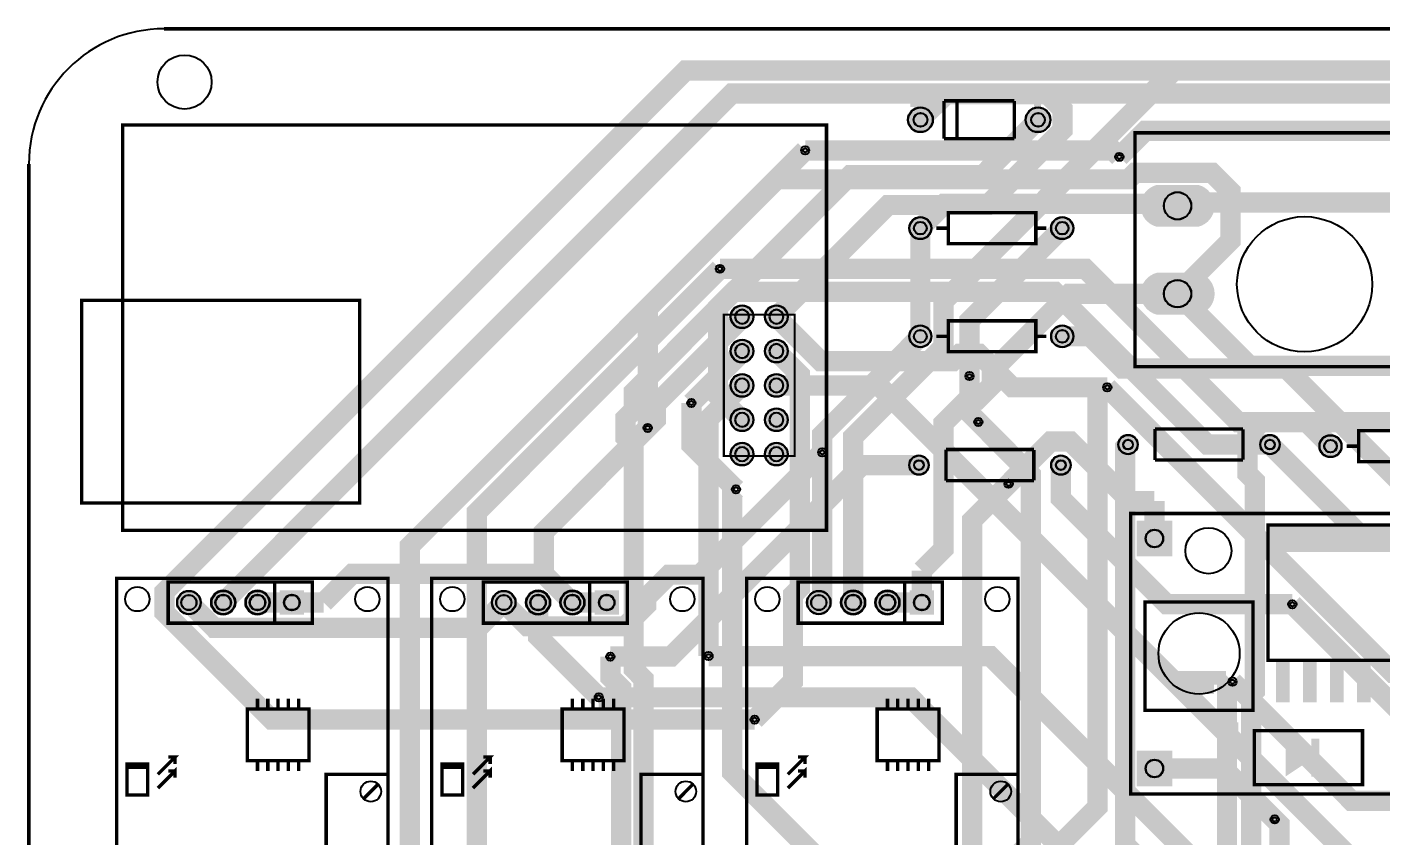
# Model space of a CAD drawing. Header units: millimetres. Extents: x 47 to 252, y 53 to 192.
# Drawn here: x 47.2 to 147.4, y 131.8 to 191.6 of the extents above; entities that cross this region are included whole.
import ezdxf

# ---------------------------------------------------------------- set-up
doc = ezdxf.new("R2010")
doc.units = ezdxf.units.MM
for name, color, linetype, true_color in [('BoardOutLine', 7, 'Continuous', 0xff00ff), ('BottomLayer', 7, 'Continuous', 0x0000ff), ('BottomSolderMaskLayer', 7, 'Continuous', 0xaa00ff), ('Document', 7, 'Continuous', 0xffffff), ('Hole', 7, 'Continuous', 0x222222), ('Multi-Layer', 7, 'Continuous', 0xc0c0c0), ('TopLayer', 7, 'Continuous', 0xff0000), ('TopSilkLayer', 7, 'Continuous', 0xffcc00), ('TopSolderMaskLayer', 7, 'Continuous', 0x800080)]:
    doc.layers.add(name, color=color, linetype=linetype, true_color=true_color)

msp = doc.modelspace()

# ---------------------------------------------------------------- hatches: boundary and pattern name
at = {"layer": 'BottomSolderMaskLayer'}
for points in [[(112.33, 184.79, 1), (114.18, 184.79, 1)], [(121.03, 184.79, 1), (122.88, 184.79, 1)], [(130.75, 176.88, -0.785398), (130.75, 179.98), (133.8, 179.98, -0.785398), (133.8, 176.88)], [(112.42, 176.78, 1), (114.07, 176.78, 1)], [(122.92, 176.78, 1), (124.57, 176.78, 1)], [(130.75, 170.38, -0.785398), (130.75, 173.48), (133.8, 173.48, -0.785398), (133.8, 170.38)], [(99.2, 170.23, 1), (100.9, 170.23, 1)], [(101.74, 170.23, 1), (103.44, 170.23, 1)], [(112.42, 168.78, 1), (114.07, 168.78, 1)], [(122.92, 168.78, 1), (124.57, 168.78, 1)], [(99.2, 167.69, 1), (100.9, 167.69, 1)], [(101.74, 167.69, 1), (103.44, 167.69, 1)], [(99.2, 165.15, 1), (100.9, 165.15, 1)], [(101.74, 165.15, 1), (103.44, 165.15, 1)], [(99.2, 162.61, 1), (100.9, 162.61, 1)], [(101.74, 162.61, 1), (103.44, 162.61, 1)], [(127.88, 160.78, 1), (129.33, 160.78, 1)], [(138.38, 160.78, 1), (139.83, 160.78, 1)], [(142.77, 160.66, 1), (144.42, 160.66, 1)], [(99.2, 160.07, 1), (100.9, 160.07, 1)], [(101.74, 160.07, 1), (103.44, 160.07, 1)], [(112.42, 159.26, 1), (113.87, 159.26, 1)], [(122.92, 159.26, 1), (124.37, 159.26, 1)], [(129.24, 155.15), (131.88, 155.15), (131.88, 152.51), (129.24, 152.51)], [(58.24, 149.1, 1), (59.99, 149.1, 1)], [(60.76, 149.1, 1), (62.56, 149.1, 1)], [(63.3, 149.1, 1), (65.1, 149.1, 1)], [(67.64, 148.2), (65.84, 148.2), (65.84, 150), (67.64, 150)], [(81.55, 149.1, 1), (83.3, 149.1, 1)], [(84.06, 149.1, 1), (85.86, 149.1, 1)], [(86.6, 149.1, 1), (88.4, 149.1, 1)], [(90.94, 148.2), (89.14, 148.2), (89.14, 150), (90.94, 150)], [(104.85, 149.1, 1), (106.6, 149.1, 1)], [(107.37, 149.1, 1), (109.17, 149.1, 1)], [(109.91, 149.1, 1), (111.71, 149.1, 1)], [(114.25, 148.2), (112.45, 148.2), (112.45, 150), (114.25, 150)], [(129.24, 138.15), (131.88, 138.15), (131.88, 135.51), (129.24, 135.51)]]:
    msp.add_hatch(color=256, dxfattribs=at).paths.add_polyline_path(points)
at = {"layer": 'Document'}
for points in [[(121.02, 186.54), (122.8, 186.54), (122.8, 186.04), (121.02, 186.04)], [(121.65, 185.38), (121.65, 187.16), (122.16, 187.16), (122.16, 185.38)], [(112.5, 186.24), (114.28, 186.24), (114.28, 185.73), (112.5, 185.73)]]:
    msp.add_hatch(color=256, dxfattribs=at).paths.add_polyline_path(points)
at = {"layer": 'Multi-Layer'}
for points in [[(112.35, 184.79, 1), (114.15, 184.79, 1)], [(121.05, 184.79, 1), (122.85, 184.79, 1)], [(130.77, 176.93, -0.785398), (130.77, 179.93), (133.77, 179.93, -0.785398), (133.77, 176.93)], [(112.44, 176.78, 1), (114.04, 176.78, 1)], [(122.94, 176.78, 1), (124.54, 176.78, 1)], [(130.77, 170.43, -0.785398), (130.77, 173.43), (133.77, 173.43, -0.785398), (133.77, 170.43)], [(99.23, 170.23, 1), (100.88, 170.23, 1)], [(101.77, 170.23, 1), (103.42, 170.23, 1)], [(112.44, 168.78, 1), (114.04, 168.78, 1)], [(122.94, 168.78, 1), (124.54, 168.78, 1)], [(99.23, 167.69, 1), (100.88, 167.69, 1)], [(101.77, 167.69, 1), (103.42, 167.69, 1)], [(99.23, 165.15, 1), (100.88, 165.15, 1)], [(101.77, 165.15, 1), (103.42, 165.15, 1)], [(99.23, 162.61, 1), (100.88, 162.61, 1)], [(101.77, 162.61, 1), (103.42, 162.61, 1)], [(127.91, 160.78, 1), (129.31, 160.78, 1)], [(138.41, 160.78, 1), (139.81, 160.78, 1)], [(142.79, 160.66, 1), (144.39, 160.66, 1)], [(99.23, 160.07, 1), (100.88, 160.07, 1)], [(101.77, 160.07, 1), (103.42, 160.07, 1)], [(112.44, 159.26, 1), (113.84, 159.26, 1)], [(122.94, 159.26, 1), (124.34, 159.26, 1)], [(129.29, 155.1), (131.83, 155.1), (131.83, 152.56), (129.29, 152.56)], [(58.27, 149.1, 1), (59.97, 149.1, 1)], [(60.81, 149.1, 1), (62.51, 149.1, 1)], [(63.35, 149.1, 1), (65.05, 149.1, 1)], [(67.59, 148.25), (65.89, 148.25), (65.89, 149.95), (67.59, 149.95)], [(81.57, 149.1, 1), (83.27, 149.1, 1)], [(84.11, 149.1, 1), (85.81, 149.1, 1)], [(86.65, 149.1, 1), (88.35, 149.1, 1)], [(90.89, 148.25), (89.19, 148.25), (89.19, 149.95), (90.89, 149.95)], [(104.88, 149.1, 1), (106.58, 149.1, 1)], [(107.42, 149.1, 1), (109.12, 149.1, 1)], [(109.96, 149.1, 1), (111.66, 149.1, 1)], [(114.2, 148.25), (112.5, 148.25), (112.5, 149.95), (114.2, 149.95)], [(129.29, 138.1), (131.83, 138.1), (131.83, 135.56), (129.29, 135.56)]]:
    msp.add_hatch(color=256, dxfattribs=at).paths.add_polyline_path(points)
at = {"layer": 'TopSilkLayer'}
for points in [[(138.86, 154.83), (148.86, 154.83), (148.86, 152.83), (138.86, 152.83)], [(139.56, 144.73), (140.56, 144.73), (140.56, 141.73), (139.56, 141.73)], [(141.56, 144.73), (142.56, 144.73), (142.56, 141.73), (141.56, 141.73)], [(143.56, 144.73), (144.56, 144.73), (144.56, 141.73), (143.56, 141.73)], [(145.56, 144.73), (146.56, 144.73), (146.56, 141.73), (145.56, 141.73)], [(135.76, 140.23), (136.76, 140.23), (136.76, 138.23), (135.76, 138.23)], [(140.26, 139.13), (140.26, 136.23), (142.36, 137.63)], [(142.16, 139.03), (142.76, 139.03), (142.76, 136.23), (142.16, 136.23)]]:
    msp.add_hatch(color=256, dxfattribs=at).paths.add_polyline_path(points)
at = {"layer": 'TopSolderMaskLayer'}
for points in [[(112.33, 184.79, 1), (114.18, 184.79, 1)], [(121.03, 184.79, 1), (122.88, 184.79, 1)], [(130.75, 176.88, -0.785398), (130.75, 179.98), (133.8, 179.98, -0.785398), (133.8, 176.88)], [(112.42, 176.78, 1), (114.07, 176.78, 1)], [(122.92, 176.78, 1), (124.57, 176.78, 1)], [(130.75, 170.38, -0.785398), (130.75, 173.48), (133.8, 173.48, -0.785398), (133.8, 170.38)], [(99.2, 170.23, 1), (100.9, 170.23, 1)], [(101.74, 170.23, 1), (103.44, 170.23, 1)], [(112.42, 168.78, 1), (114.07, 168.78, 1)], [(122.92, 168.78, 1), (124.57, 168.78, 1)], [(99.2, 167.69, 1), (100.9, 167.69, 1)], [(101.74, 167.69, 1), (103.44, 167.69, 1)], [(99.2, 165.15, 1), (100.9, 165.15, 1)], [(101.74, 165.15, 1), (103.44, 165.15, 1)], [(99.2, 162.61, 1), (100.9, 162.61, 1)], [(101.74, 162.61, 1), (103.44, 162.61, 1)], [(127.88, 160.78, 1), (129.33, 160.78, 1)], [(138.38, 160.78, 1), (139.83, 160.78, 1)], [(142.77, 160.66, 1), (144.42, 160.66, 1)], [(99.2, 160.07, 1), (100.9, 160.07, 1)], [(101.74, 160.07, 1), (103.44, 160.07, 1)], [(112.42, 159.26, 1), (113.87, 159.26, 1)], [(122.92, 159.26, 1), (124.37, 159.26, 1)], [(129.24, 155.15), (131.88, 155.15), (131.88, 152.51), (129.24, 152.51)], [(58.24, 149.1, 1), (59.99, 149.1, 1)], [(60.76, 149.1, 1), (62.56, 149.1, 1)], [(63.3, 149.1, 1), (65.1, 149.1, 1)], [(67.64, 148.2), (65.84, 148.2), (65.84, 150), (67.64, 150)], [(81.55, 149.1, 1), (83.3, 149.1, 1)], [(84.06, 149.1, 1), (85.86, 149.1, 1)], [(86.6, 149.1, 1), (88.4, 149.1, 1)], [(90.94, 148.2), (89.14, 148.2), (89.14, 150), (90.94, 150)], [(104.85, 149.1, 1), (106.6, 149.1, 1)], [(107.37, 149.1, 1), (109.17, 149.1, 1)], [(109.91, 149.1, 1), (111.71, 149.1, 1)], [(114.25, 148.2), (112.45, 148.2), (112.45, 150), (114.25, 150)], [(129.24, 138.15), (131.88, 138.15), (131.88, 135.51), (129.24, 135.51)]]:
    msp.add_hatch(color=256, dxfattribs=at).paths.add_polyline_path(points)

# ---------------------------------------------------------------- linework, layer by layer
at = {"layer": 'BoardOutLine', "const_width": 0.254}
for points in [[(57.28, 191.52), (242.28, 191.52)], [(47.28, 63.52), (47.28, 181.52)]]:
    msp.add_lwpolyline(points, dxfattribs=at)
at = {"layer": 'BoardOutLine'}
msp.add_arc((57.28, 181.52), 10, 90, 180, dxfattribs=at)
at = {"layer": 'BottomLayer', "const_width": 1.5}
for points in [[(226.31, 71.63), (222.8, 68.12), (222.8, 57.59), (224.96, 55.43), (227.76, 55.43), (249.81, 77.47), (249.81, 171.52), (243.73, 177.6), (239.92, 177.6), (229.09, 188.43), (132.01, 188.43), (114.96, 171.38), (114.96, 168.03), (108.27, 161.34), (108.27, 149.1)], [(102.59, 170.23), (110.85, 178.49), (118.21, 178.49), (123.76, 184.04), (123.76, 185.57), (122.64, 186.69), (115.16, 186.69), (113.25, 184.79)], [(99.77, 95.65), (92.75, 102.67), (92.75, 143.46), (92.03, 144.19), (92.03, 160.72), (91.42, 161.33), (91.42, 162.7), (92.03, 163.31), (92.03, 164.45), (92.03, 164.45), (92.03, 164.66), (108.07, 180.71), (117.88, 180.71), (121.95, 184.79)], [(127.96, 182.05), (129.89, 183.98), (175.18, 183.98), (176.44, 182.72), (176.44, 175.59), (175.1, 174.24)], [(57.19, 54.47), (51.05, 60.6), (51.05, 100.73), (75.47, 125.15), (75.47, 153.28), (104.72, 182.53)], [(132.27, 178.43), (132.52, 178.68), (158.77, 178.68)], [(113.24, 176.78), (113.24, 168.78)], [(123.74, 176.78), (116.88, 169.93), (116.88, 165.84)], [(61.34, 95.25), (61.46, 95.25), (80.43, 114.22), (80.43, 155.78), (98.41, 173.77)], [(132.27, 171.93), (124.27, 171.93), (118.54, 166.21), (118.54, 165.16), (117.49, 164.11), (116.71, 164.11), (114.96, 162.36), (114.96, 153.06), (113.35, 151.45)], [(93.07, 162.01), (93.68, 162.62), (93.68, 163.77), (100.05, 170.14), (100.05, 170.23)], [(105.98, 160.2), (105.98, 161.52), (113.24, 168.78)], [(150.13, 67.82), (150.13, 70.76), (156.94, 77.57), (156.94, 149.78), (140.31, 166.41), (128.17, 166.41), (125.8, 168.78), (123.74, 168.78)], [(96.3, 163.85), (100.05, 167.6), (100.05, 167.69)], [(102.59, 167.69), (104.32, 165.96), (104.32, 150.17), (103.82, 149.67), (103.82, 143.28), (100.98, 140.44)], [(97.57, 145.14), (97.57, 162.67), (100.05, 165.15)], [(122.24, 129.87), (126.35, 133.98), (126.35, 164.29), (127.07, 165.01)], [(120.58, 124.89), (120.58, 130.55), (121.42, 131.39), (121.42, 158.56), (117.53, 162.45)], [(125.43, 90.93), (125.43, 110.63), (138.17, 123.37), (138.17, 126.11), (137.71, 126.57), (137.71, 142.27), (137.99, 142.55), (137.99, 158.09), (137.45, 158.63), (137.45, 161.4), (138.48, 162.44), (141.81, 162.44), (143.59, 160.66)], [(134.86, 124.74), (128.39, 131.21), (128.39, 160.56), (128.61, 160.78)], [(105.73, 149.1), (105.98, 149.35), (105.98, 160.2)], [(119.77, 157.88), (117.08, 155.19), (117.08, 127.84)], [(99.6, 157.47), (99.32, 157.2), (99.32, 136.54), (108.98, 126.88)], [(113.35, 149.1), (113.35, 151.45)], [(84.96, 149.1), (84.96, 146.58), (89.45, 142.09)], [(140.77, 148.97), (155.29, 134.45), (155.29, 93.14)], [(80.9, 103.92), (80.9, 107.69), (91.1, 117.89), (91.1, 142.78), (90.31, 143.57), (90.31, 145.1)], [(126.66, 114.19), (136.51, 124.05), (136.51, 125.42), (135.93, 126), (135.93, 142.83), (136.34, 143.24)], [(142.1, 64.69), (129.86, 76.94), (129.86, 91.84), (130.58, 92.56), (130.58, 113.33), (139.82, 122.57), (139.82, 132.7), (139.46, 133.06)]]:
    msp.add_lwpolyline(points, dxfattribs=at)
at = {"layer": 'BottomSolderMaskLayer'}
for points in [[(99.53, 170.23), (99.53, 170.23)], [(100.57, 170.23), (100.57, 170.23)], [(102.07, 170.23), (102.07, 170.23)], [(103.11, 170.23), (103.11, 170.23)], [(99.53, 167.69), (99.53, 167.69)], [(100.57, 167.69), (100.57, 167.69)], [(102.07, 167.69), (102.07, 167.69)], [(103.11, 167.69), (103.11, 167.69)], [(99.53, 165.15), (99.53, 165.15)], [(100.57, 165.15), (100.57, 165.15)], [(102.07, 165.15), (102.07, 165.15)], [(103.11, 165.15), (103.11, 165.15)], [(99.53, 162.61), (99.53, 162.61)], [(100.57, 162.61), (100.57, 162.61)], [(102.07, 162.61), (102.07, 162.61)], [(103.11, 162.61), (103.11, 162.61)], [(99.53, 160.07), (99.53, 160.07)], [(100.57, 160.07), (100.57, 160.07)], [(102.07, 160.07), (102.07, 160.07)], [(103.11, 160.07), (103.11, 160.07)]]:
    msp.add_lwpolyline(points, close=True, dxfattribs=at)
for centre, radius in [((113.25, 184.79), 0.925), ((121.95, 184.79), 0.925), ((113.25, 184.79), 0.514), ((121.95, 184.79), 0.514), ((132.27, 178.43), 1.02), ((113.24, 176.78), 0.825), ((123.74, 176.78), 0.825), ((113.24, 176.78), 0.472), ((123.74, 176.78), 0.472), ((132.27, 171.93), 1.02), ((100.05, 170.23), 0.851), ((102.59, 170.23), 0.851), ((113.24, 168.78), 0.825), ((123.74, 168.78), 0.825), ((100.05, 167.69), 0.851), ((102.59, 167.69), 0.851), ((113.24, 168.78), 0.472), ((123.74, 168.78), 0.472), ((100.05, 165.15), 0.851), ((102.59, 165.15), 0.851), ((100.05, 162.61), 0.851), ((102.59, 162.61), 0.851), ((128.61, 160.78), 0.725), ((139.11, 160.78), 0.725), ((143.59, 160.66), 0.825), ((100.05, 160.07), 0.851), ((102.59, 160.07), 0.851), ((128.61, 160.78), 0.363), ((139.11, 160.78), 0.363), ((143.59, 160.66), 0.472), ((113.14, 159.26), 0.725), ((113.14, 159.26), 0.363), ((123.64, 159.26), 0.725), ((123.64, 159.26), 0.363), ((130.56, 153.83), 0.66), ((59.12, 149.1), 0.875), ((59.12, 149.1), 0.566), ((61.66, 149.1), 0.901), ((61.66, 149.1), 0.583), ((64.2, 149.1), 0.901), ((64.2, 149.1), 0.583), ((66.74, 149.1), 0.583), ((82.42, 149.1), 0.875), ((82.42, 149.1), 0.566), ((84.96, 149.1), 0.901), ((84.96, 149.1), 0.583), ((87.5, 149.1), 0.901), ((87.5, 149.1), 0.583), ((90.04, 149.1), 0.583), ((105.73, 149.1), 0.875), ((105.73, 149.1), 0.566), ((108.27, 149.1), 0.901), ((108.27, 149.1), 0.583), ((110.81, 149.1), 0.901), ((110.81, 149.1), 0.583), ((113.35, 149.1), 0.583), ((130.56, 136.83), 0.66)]:
    msp.add_circle(centre, radius, dxfattribs=at)
for centre, start, end in [((100.05, 170.23), 360, 180), ((102.59, 170.23), 360, 180), ((100.05, 170.23), 180, 360), ((102.59, 170.23), 180, 360), ((100.05, 167.69), 360, 180), ((100.05, 167.69), 180, 360), ((102.59, 167.69), 360, 180), ((102.59, 167.69), 180, 360), ((100.05, 165.15), 360, 180), ((102.59, 165.15), 360, 180), ((100.05, 165.15), 180, 360), ((102.59, 165.15), 180, 360), ((100.05, 162.61), 360, 180), ((100.05, 162.61), 180, 360), ((102.59, 162.61), 360, 180), ((102.59, 162.61), 180, 360), ((100.05, 160.07), 360, 180), ((102.59, 160.07), 360, 180), ((100.05, 160.07), 180, 360), ((102.59, 160.07), 180, 360)]:
    msp.add_arc(centre, 0.524, start, end, dxfattribs=at)
at = {"layer": 'Hole'}
for centre in [(104.72, 182.53), (127.96, 182.05), (98.41, 173.77), (116.88, 165.84), (127.07, 165.01), (96.3, 163.85), (117.53, 162.45), (93.07, 162.01), (105.98, 160.2), (99.6, 157.47), (119.77, 157.88), (140.77, 148.97), (90.31, 145.1), (97.57, 145.14), (136.34, 143.24), (89.45, 142.09), (100.98, 140.44), (139.46, 133.06)]:
    msp.add_circle(centre, 0.153, dxfattribs=at)
at = {"layer": 'Multi-Layer'}
for points in [[(99.54, 170.23), (99.54, 170.23)], [(100.56, 170.23), (100.56, 170.23)], [(102.08, 170.23), (102.08, 170.23)], [(103.1, 170.23), (103.1, 170.23)], [(99.54, 167.69), (99.54, 167.69)], [(100.56, 167.69), (100.56, 167.69)], [(102.08, 167.69), (102.08, 167.69)], [(103.1, 167.69), (103.1, 167.69)], [(99.54, 165.15), (99.54, 165.15)], [(100.56, 165.15), (100.56, 165.15)], [(102.08, 165.15), (102.08, 165.15)], [(103.1, 165.15), (103.1, 165.15)], [(99.54, 162.61), (99.54, 162.61)], [(100.56, 162.61), (100.56, 162.61)], [(102.08, 162.61), (102.08, 162.61)], [(103.1, 162.61), (103.1, 162.61)], [(99.54, 160.07), (99.54, 160.07)], [(100.56, 160.07), (100.56, 160.07)], [(102.08, 160.07), (102.08, 160.07)], [(103.1, 160.07), (103.1, 160.07)]]:
    msp.add_lwpolyline(points, close=True, dxfattribs=at)
for centre, radius in [((58.8, 187.58), 2), ((113.25, 184.79), 0.9), ((121.95, 184.79), 0.9), ((113.25, 184.79), 0.5), ((121.95, 184.79), 0.5), ((104.72, 182.53), 0.305), ((127.96, 182.05), 0.305), ((132.27, 178.43), 1), ((113.24, 176.78), 0.8), ((123.74, 176.78), 0.8), ((141.67, 172.63), 5), ((113.24, 176.78), 0.457), ((123.74, 176.78), 0.457), ((98.41, 173.77), 0.305), ((132.27, 171.93), 1), ((100.05, 170.23), 0.826), ((102.59, 170.23), 0.826), ((113.24, 168.78), 0.8), ((123.74, 168.78), 0.8), ((100.05, 167.69), 0.826), ((102.59, 167.69), 0.826), ((113.24, 168.78), 0.457), ((123.74, 168.78), 0.457), ((100.05, 165.15), 0.826), ((102.59, 165.15), 0.826), ((116.88, 165.84), 0.305), ((127.07, 165.01), 0.305), ((96.3, 163.85), 0.305), ((100.05, 162.61), 0.826), ((102.59, 162.61), 0.826), ((117.53, 162.45), 0.305), ((93.07, 162.01), 0.305), ((128.61, 160.78), 0.7), ((139.11, 160.78), 0.7), ((143.59, 160.66), 0.8), ((100.05, 160.07), 0.826), ((102.59, 160.07), 0.826), ((105.98, 160.2), 0.305), ((128.61, 160.78), 0.35), ((139.11, 160.78), 0.35), ((143.59, 160.66), 0.457), ((113.14, 159.26), 0.7), ((113.14, 159.26), 0.35), ((123.64, 159.26), 0.7), ((123.64, 159.26), 0.35), ((99.6, 157.47), 0.305), ((119.77, 157.88), 0.305), ((130.56, 153.83), 0.635), ((134.56, 152.93), 1.7), ((55.31, 149.35), 0.9), ((59.12, 149.1), 0.85), ((59.12, 149.1), 0.55), ((61.66, 149.1), 0.85), ((61.66, 149.1), 0.55), ((64.2, 149.1), 0.85), ((64.2, 149.1), 0.55), ((66.74, 149.1), 0.55), ((72.33, 149.35), 0.9), ((78.61, 149.35), 0.9), ((82.42, 149.1), 0.85), ((82.42, 149.1), 0.55), ((84.96, 149.1), 0.85), ((84.96, 149.1), 0.55), ((87.5, 149.1), 0.85), ((87.5, 149.1), 0.55), ((90.04, 149.1), 0.55), ((95.63, 149.35), 0.9), ((101.92, 149.35), 0.9), ((105.73, 149.1), 0.85), ((105.73, 149.1), 0.55), ((108.27, 149.1), 0.85), ((108.27, 149.1), 0.55), ((110.81, 149.1), 0.85), ((110.81, 149.1), 0.55), ((113.35, 149.1), 0.55), ((118.94, 149.35), 0.9), ((140.77, 148.97), 0.305), ((90.31, 145.1), 0.305), ((97.57, 145.14), 0.305), ((136.34, 143.24), 0.305), ((89.45, 142.09), 0.305), ((100.98, 140.44), 0.305), ((130.56, 136.83), 0.635), ((139.46, 133.06), 0.305)]:
    msp.add_circle(centre, radius, dxfattribs=at)
for centre, start, end in [((100.05, 170.23), 360, 180), ((102.59, 170.23), 360, 180), ((100.05, 170.23), 180, 360), ((102.59, 170.23), 180, 360), ((100.05, 167.69), 360, 180), ((100.05, 167.69), 180, 360), ((102.59, 167.69), 360, 180), ((102.59, 167.69), 180, 360), ((100.05, 165.15), 360, 180), ((102.59, 165.15), 360, 180), ((100.05, 165.15), 180, 360), ((102.59, 165.15), 180, 360), ((100.05, 162.61), 360, 180), ((100.05, 162.61), 180, 360), ((102.59, 162.61), 360, 180), ((102.59, 162.61), 180, 360), ((100.05, 160.07), 360, 180), ((102.59, 160.07), 360, 180), ((100.05, 160.07), 180, 360), ((102.59, 160.07), 180, 360)]:
    msp.add_arc(centre, 0.508, start, end, dxfattribs=at)
at = {"layer": 'TopLayer', "const_width": 1.5}
for points in [[(235.92, 160.16), (237.36, 160.16), (245.84, 168.64), (245.84, 181.93), (239.33, 188.44), (95.88, 188.44), (57.31, 149.86), (57.31, 148.38), (65.25, 140.44), (100.98, 140.44)], [(61.66, 149.1), (99.3, 186.74), (228.44, 186.74)], [(127.96, 182.05), (127.48, 182.53), (104.72, 182.53)], [(93.07, 162.01), (93.07, 170.85), (102.62, 180.39), (128.65, 180.39), (129.13, 180.88), (134.8, 180.88), (136.18, 179.5), (136.18, 175.84), (132.27, 171.93)], [(132.27, 178.43), (132.14, 178.57), (115.02, 178.57), (113.24, 176.78)], [(180.93, 157.35), (175.85, 162.44), (136.77, 162.44), (125.44, 173.77), (98.41, 173.77)], [(100.05, 162.61), (98.27, 164.39), (98.27, 170.94), (99.41, 172.08), (123.18, 172.08), (134.48, 160.78), (139.11, 160.78)], [(132.27, 171.93), (137.61, 166.6), (157.44, 166.6), (162.77, 171.93)], [(127.07, 165.01), (120.06, 165.01), (117.57, 167.5), (116.2, 167.5), (115.64, 166.94), (105.88, 166.94), (102.59, 170.23)], [(116.88, 165.84), (116.88, 163.1), (117.53, 162.45)], [(102.59, 165.15), (110.15, 165.15), (160.31, 114.99), (193.54, 114.99)], [(127.07, 165.01), (148.19, 143.89), (176.5, 143.89)], [(99.6, 157.47), (96.3, 160.76), (96.3, 163.85)], [(85.39, 151.21), (85.39, 154.33), (93.07, 162.01)], [(130.56, 156.6), (128.75, 156.6), (124.35, 161), (122.89, 161), (119.77, 157.88)], [(139.11, 160.78), (145.75, 154.14), (161.42, 154.14)], [(82.42, 149.1), (84.18, 147.34), (91.41, 147.34), (92.95, 148.88), (92.95, 149.45), (94.66, 151.16), (96.94, 151.16), (105.98, 160.2)], [(113.14, 159.26), (108.94, 159.26), (94.78, 145.1), (90.31, 145.1)], [(140.77, 148.97), (131.48, 148.97), (123.64, 156.81), (123.64, 159.26)], [(130.56, 153.83), (130.56, 156.6)], [(85.39, 151.21), (71.2, 151.21), (69.09, 149.1)], [(87.5, 149.1), (85.39, 151.21)], [(82.42, 149.1), (80.54, 147.22), (61, 147.22), (59.12, 149.1)], [(64.2, 149.1), (66.74, 149.1)], [(66.74, 149.1), (69.09, 149.1)], [(87.5, 149.1), (90.04, 149.1)], [(110.81, 149.1), (113.35, 149.1)], [(226.31, 58.93), (245.81, 78.43), (245.81, 99.24), (231.41, 113.65), (209.61, 113.65), (209.27, 113.3), (150.24, 113.3), (118.41, 145.14), (97.57, 145.14)], [(188.88, 132.59), (187.03, 134.44), (145.14, 134.44), (136.34, 143.24)], [(226.31, 74.17), (228.02, 75.87), (228.02, 78.69), (239.62, 90.29), (242.19, 90.29), (244.07, 92.16), (244.07, 98.48), (235.06, 107.5), (146.38, 107.5), (129.51, 124.36), (129.51, 125.08), (112.5, 142.09), (89.45, 142.09)], [(130.56, 136.83), (135.69, 136.83), (139.46, 133.06)]]:
    msp.add_lwpolyline(points, dxfattribs=at)
at = {"layer": 'TopSilkLayer'}
for points, const_width in [([(115, 186.19), (120.2, 186.19)], 0.254), ([(115, 186.19), (115, 183.39)], 0.254), ([(115.96, 186.19), (115.96, 183.39)], 0.254), ([(120.2, 186.19), (120.2, 183.39)], 0.254), ([(115, 183.39), (120.2, 183.39)], 0.254), ([(115.19, 176.78), (114.43, 176.78)], 0.254), ([(121.79, 176.78), (122.56, 176.78)], 0.254), ([(115.19, 168.78), (114.43, 168.78)], 0.254), ([(121.79, 168.78), (122.56, 168.78)], 0.254), ([(130.61, 159.63), (130.61, 161.93)], 0.254), ([(130.61, 161.93), (137.11, 161.93)], 0.254), ([(137.11, 161.9), (137.11, 159.66)], 0.254), ([(115.14, 158.11), (115.14, 160.41)], 0.254), ([(115.14, 160.41), (121.64, 160.41)], 0.254), ([(121.64, 160.38), (121.64, 158.14)], 0.254), ([(145.54, 160.66), (144.78, 160.66)], 0.254), ([(137.11, 159.63), (130.61, 159.63)], 0.254), ([(121.64, 158.11), (115.14, 158.11)], 0.254), ([(65.47, 147.57), (65.47, 150.62)], 0.254), ([(88.77, 147.57), (88.77, 150.62)], 0.254), ([(112.08, 147.57), (112.08, 150.62)], 0.254), ([(131.86, 143.53), (135.86, 143.53)], 1), ([(132.66, 142.83), (134.96, 142.83)], 1), ([(67.25, 141.99), (67.25, 141.22), (66.23, 141.22), (65.21, 141.22), (64.2, 141.22), (64.2, 141.48), (64.2, 141.99)], 0.254), ([(64.96, 141.99), (64.96, 141.22)], 0.254), ([(65.72, 141.99), (65.72, 141.22)], 0.254), ([(66.48, 141.99), (66.48, 141.22)], 0.254), ([(90.55, 141.99), (90.55, 141.22), (89.54, 141.22), (88.52, 141.22), (87.5, 141.22), (87.5, 141.48), (87.5, 141.99)], 0.254), ([(88.27, 141.99), (88.27, 141.22)], 0.254), ([(89.03, 141.99), (89.03, 141.22)], 0.254), ([(89.79, 141.99), (89.79, 141.22)], 0.254), ([(113.86, 141.99), (113.86, 141.22), (112.84, 141.22), (111.82, 141.22), (110.81, 141.22), (110.81, 141.48), (110.81, 141.99)], 0.254), ([(111.57, 141.99), (111.57, 141.22)], 0.254), ([(112.33, 141.99), (112.33, 141.22)], 0.254), ([(113.09, 141.99), (113.09, 141.22)], 0.254), ([(56.83, 136.4), (58.1, 137.67), (57.59, 137.67)], 0.254), ([(58.1, 137.67), (58.1, 137.16)], 0.254), ([(64.2, 136.65), (64.2, 137.41), (65.21, 137.41), (66.23, 137.41), (67.25, 137.41), (67.25, 137.16), (67.25, 136.65)], 0.254), ([(64.96, 136.65), (64.96, 137.41)], 0.254), ([(65.72, 136.65), (65.72, 137.41)], 0.254), ([(66.48, 136.65), (66.48, 137.41)], 0.254), ([(80.14, 136.4), (81.41, 137.67), (80.9, 137.67)], 0.254), ([(81.41, 137.67), (81.41, 137.16)], 0.254), ([(87.5, 136.65), (87.5, 137.41), (88.52, 137.41), (89.54, 137.41), (90.55, 137.41), (90.55, 137.16), (90.55, 136.65)], 0.254), ([(88.27, 136.65), (88.27, 137.41)], 0.254), ([(89.03, 136.65), (89.03, 137.41)], 0.254), ([(89.79, 136.65), (89.79, 137.41)], 0.254), ([(103.44, 136.4), (104.71, 137.67), (104.2, 137.67)], 0.254), ([(104.71, 137.67), (104.71, 137.16)], 0.254), ([(110.81, 136.65), (110.81, 137.41), (111.82, 137.41), (112.84, 137.41), (113.86, 137.41), (113.86, 137.16), (113.86, 136.65)], 0.254), ([(111.57, 136.65), (111.57, 137.41)], 0.254), ([(112.33, 136.65), (112.33, 137.41)], 0.254), ([(113.09, 136.65), (113.09, 137.41)], 0.254), ([(54.55, 136.4), (54.55, 136.65), (54.55, 134.87), (56.07, 134.87), (56.07, 137.16), (54.8, 137.16), (54.55, 137.16), (54.55, 136.91), (54.55, 136.65)], 0.254), ([(54.55, 136.91), (56.07, 136.91)], 0.254), ([(56.83, 135.38), (58.1, 136.65), (58.1, 136.65), (58.1, 136.14)], 0.254), ([(58.1, 136.65), (57.59, 136.65)], 0.254), ([(73.85, 127.51), (73.85, 136.4), (69.28, 136.4), (69.28, 128.02), (73.85, 128.02)], 0.254), ([(77.85, 136.4), (77.85, 136.65), (77.85, 134.87), (79.38, 134.87), (79.38, 137.16), (78.11, 137.16), (77.85, 137.16), (77.85, 136.91), (77.85, 136.65)], 0.254), ([(77.85, 136.91), (79.38, 136.91)], 0.254), ([(80.14, 135.38), (81.41, 136.65), (81.41, 136.65), (81.41, 136.14)], 0.254), ([(81.41, 136.65), (80.9, 136.65)], 0.254), ([(97.16, 127.51), (97.16, 136.4), (92.58, 136.4), (92.58, 128.02), (97.16, 128.02)], 0.254), ([(101.16, 136.4), (101.16, 136.65), (101.16, 134.87), (102.68, 134.87), (102.68, 137.16), (101.41, 137.16), (101.16, 137.16), (101.16, 136.91), (101.16, 136.65)], 0.254), ([(101.16, 136.91), (102.68, 136.91)], 0.254), ([(103.44, 135.38), (104.71, 136.65), (104.71, 136.65), (104.71, 136.14)], 0.254), ([(104.71, 136.65), (104.2, 136.65)], 0.254), ([(120.46, 127.51), (120.46, 136.4), (115.89, 136.4), (115.89, 128.02), (120.46, 128.02)], 0.254), ([(72.07, 134.62), (73.09, 135.64)], 0.254), ([(95.38, 134.62), (96.39, 135.64)], 0.254), ([(118.68, 134.62), (119.7, 135.64)], 0.254)]:
    msp.add_lwpolyline(points, dxfattribs=dict(at, const_width=const_width))
for points, const_width in [([(106.3, 184.4), (106.3, 154.43), (54.23, 154.43), (54.23, 184.4), (106.3, 184.4)], 0.254), ([(129.12, 183.83), (166.12, 183.83), (166.12, 166.53), (129.12, 166.53), (129.12, 183.83)], 0.254), ([(115.32, 177.93), (121.79, 177.93), (121.79, 175.64), (115.32, 175.64), (115.32, 177.93)], 0.254), ([(71.76, 171.45), (71.76, 156.46), (51.18, 156.46), (51.18, 171.45), (71.76, 171.45)], 0.254), ([(98.7, 159.93), (98.7, 170.38), (103.94, 170.38), (103.94, 159.93), (98.7, 159.93)], 0.152), ([(115.32, 169.93), (121.79, 169.93), (121.79, 167.64), (115.32, 167.64), (115.32, 169.93)], 0.254), ([(145.67, 161.8), (152.15, 161.8), (152.15, 159.51), (145.67, 159.51), (145.67, 161.8)], 0.254), ([(128.81, 155.68), (172.37, 155.68), (172.37, 134.95), (128.81, 134.95), (128.81, 155.68)], 0.254), ([(138.96, 154.83), (148.96, 154.83), (148.96, 144.83), (138.96, 144.83), (138.96, 154.83)], 0.254), ([(53.78, 100.84), (73.85, 100.84), (73.85, 150.88), (53.78, 150.88), (53.78, 100.84)], 0.254), ([(68.26, 147.57), (57.59, 147.57), (57.59, 150.62), (68.26, 150.62), (68.26, 147.57)], 0.254), ([(77.09, 100.84), (97.16, 100.84), (97.16, 150.88), (77.09, 150.88), (77.09, 100.84)], 0.254), ([(91.57, 147.57), (80.9, 147.57), (80.9, 150.62), (91.57, 150.62), (91.57, 147.57)], 0.254), ([(100.39, 100.84), (120.46, 100.84), (120.46, 150.88), (100.39, 150.88), (100.39, 100.84)], 0.254), ([(114.87, 147.57), (104.2, 147.57), (104.2, 150.62), (114.87, 150.62), (114.87, 147.57)], 0.254), ([(129.86, 149.13), (137.86, 149.13), (137.86, 141.13), (129.86, 141.13), (129.86, 149.13)], 0.254), ([(63.44, 137.41), (68.01, 137.41), (68.01, 141.22), (63.44, 141.22), (63.44, 137.41)], 0.254), ([(86.74, 137.41), (91.31, 137.41), (91.31, 141.22), (86.74, 141.22), (86.74, 137.41)], 0.254), ([(110.05, 137.41), (114.62, 137.41), (114.62, 141.22), (110.05, 141.22), (110.05, 137.41)], 0.254), ([(137.96, 139.63), (145.96, 139.63), (145.96, 135.63), (137.96, 135.63), (137.96, 139.63)], 0.254)]:
    msp.add_lwpolyline(points, close=True, dxfattribs=dict(at, const_width=const_width))
for centre, radius in [((133.86, 145.33), 3), ((72.58, 135.13), 0.762), ((95.89, 135.13), 0.762), ((119.19, 135.13), 0.762)]:
    msp.add_circle(centre, radius, dxfattribs=at)
at = {"layer": 'TopSolderMaskLayer'}
for points in [[(99.53, 170.23), (99.53, 170.23)], [(100.57, 170.23), (100.57, 170.23)], [(102.07, 170.23), (102.07, 170.23)], [(103.11, 170.23), (103.11, 170.23)], [(99.53, 167.69), (99.53, 167.69)], [(100.57, 167.69), (100.57, 167.69)], [(102.07, 167.69), (102.07, 167.69)], [(103.11, 167.69), (103.11, 167.69)], [(99.53, 165.15), (99.53, 165.15)], [(100.57, 165.15), (100.57, 165.15)], [(102.07, 165.15), (102.07, 165.15)], [(103.11, 165.15), (103.11, 165.15)], [(99.53, 162.61), (99.53, 162.61)], [(100.57, 162.61), (100.57, 162.61)], [(102.07, 162.61), (102.07, 162.61)], [(103.11, 162.61), (103.11, 162.61)], [(99.53, 160.07), (99.53, 160.07)], [(100.57, 160.07), (100.57, 160.07)], [(102.07, 160.07), (102.07, 160.07)], [(103.11, 160.07), (103.11, 160.07)]]:
    msp.add_lwpolyline(points, close=True, dxfattribs=at)
for centre, radius in [((113.25, 184.79), 0.925), ((121.95, 184.79), 0.925), ((113.25, 184.79), 0.514), ((121.95, 184.79), 0.514), ((132.27, 178.43), 1.02), ((113.24, 176.78), 0.825), ((123.74, 176.78), 0.825), ((113.24, 176.78), 0.472), ((123.74, 176.78), 0.472), ((132.27, 171.93), 1.02), ((100.05, 170.23), 0.851), ((102.59, 170.23), 0.851), ((113.24, 168.78), 0.825), ((123.74, 168.78), 0.825), ((100.05, 167.69), 0.851), ((102.59, 167.69), 0.851), ((113.24, 168.78), 0.472), ((123.74, 168.78), 0.472), ((100.05, 165.15), 0.851), ((102.59, 165.15), 0.851), ((100.05, 162.61), 0.851), ((102.59, 162.61), 0.851), ((128.61, 160.78), 0.725), ((139.11, 160.78), 0.725), ((143.59, 160.66), 0.825), ((100.05, 160.07), 0.851), ((102.59, 160.07), 0.851), ((128.61, 160.78), 0.363), ((139.11, 160.78), 0.363), ((143.59, 160.66), 0.472), ((113.14, 159.26), 0.725), ((113.14, 159.26), 0.363), ((123.64, 159.26), 0.725), ((123.64, 159.26), 0.363), ((130.56, 153.83), 0.66), ((59.12, 149.1), 0.875), ((59.12, 149.1), 0.566), ((61.66, 149.1), 0.901), ((61.66, 149.1), 0.583), ((64.2, 149.1), 0.901), ((64.2, 149.1), 0.583), ((66.74, 149.1), 0.583), ((82.42, 149.1), 0.875), ((82.42, 149.1), 0.566), ((84.96, 149.1), 0.901), ((84.96, 149.1), 0.583), ((87.5, 149.1), 0.901), ((87.5, 149.1), 0.583), ((90.04, 149.1), 0.583), ((105.73, 149.1), 0.875), ((105.73, 149.1), 0.566), ((108.27, 149.1), 0.901), ((108.27, 149.1), 0.583), ((110.81, 149.1), 0.901), ((110.81, 149.1), 0.583), ((113.35, 149.1), 0.583), ((130.56, 136.83), 0.66)]:
    msp.add_circle(centre, radius, dxfattribs=at)
for centre, start, end in [((100.05, 170.23), 360, 180), ((102.59, 170.23), 360, 180), ((100.05, 170.23), 180, 360), ((102.59, 170.23), 180, 360), ((100.05, 167.69), 360, 180), ((100.05, 167.69), 180, 360), ((102.59, 167.69), 360, 180), ((102.59, 167.69), 180, 360), ((100.05, 165.15), 360, 180), ((102.59, 165.15), 360, 180), ((100.05, 165.15), 180, 360), ((102.59, 165.15), 180, 360), ((100.05, 162.61), 360, 180), ((100.05, 162.61), 180, 360), ((102.59, 162.61), 360, 180), ((102.59, 162.61), 180, 360), ((100.05, 160.07), 360, 180), ((102.59, 160.07), 360, 180), ((100.05, 160.07), 180, 360), ((102.59, 160.07), 180, 360)]:
    msp.add_arc(centre, 0.524, start, end, dxfattribs=at)

doc.saveas('drawing.dxf')
